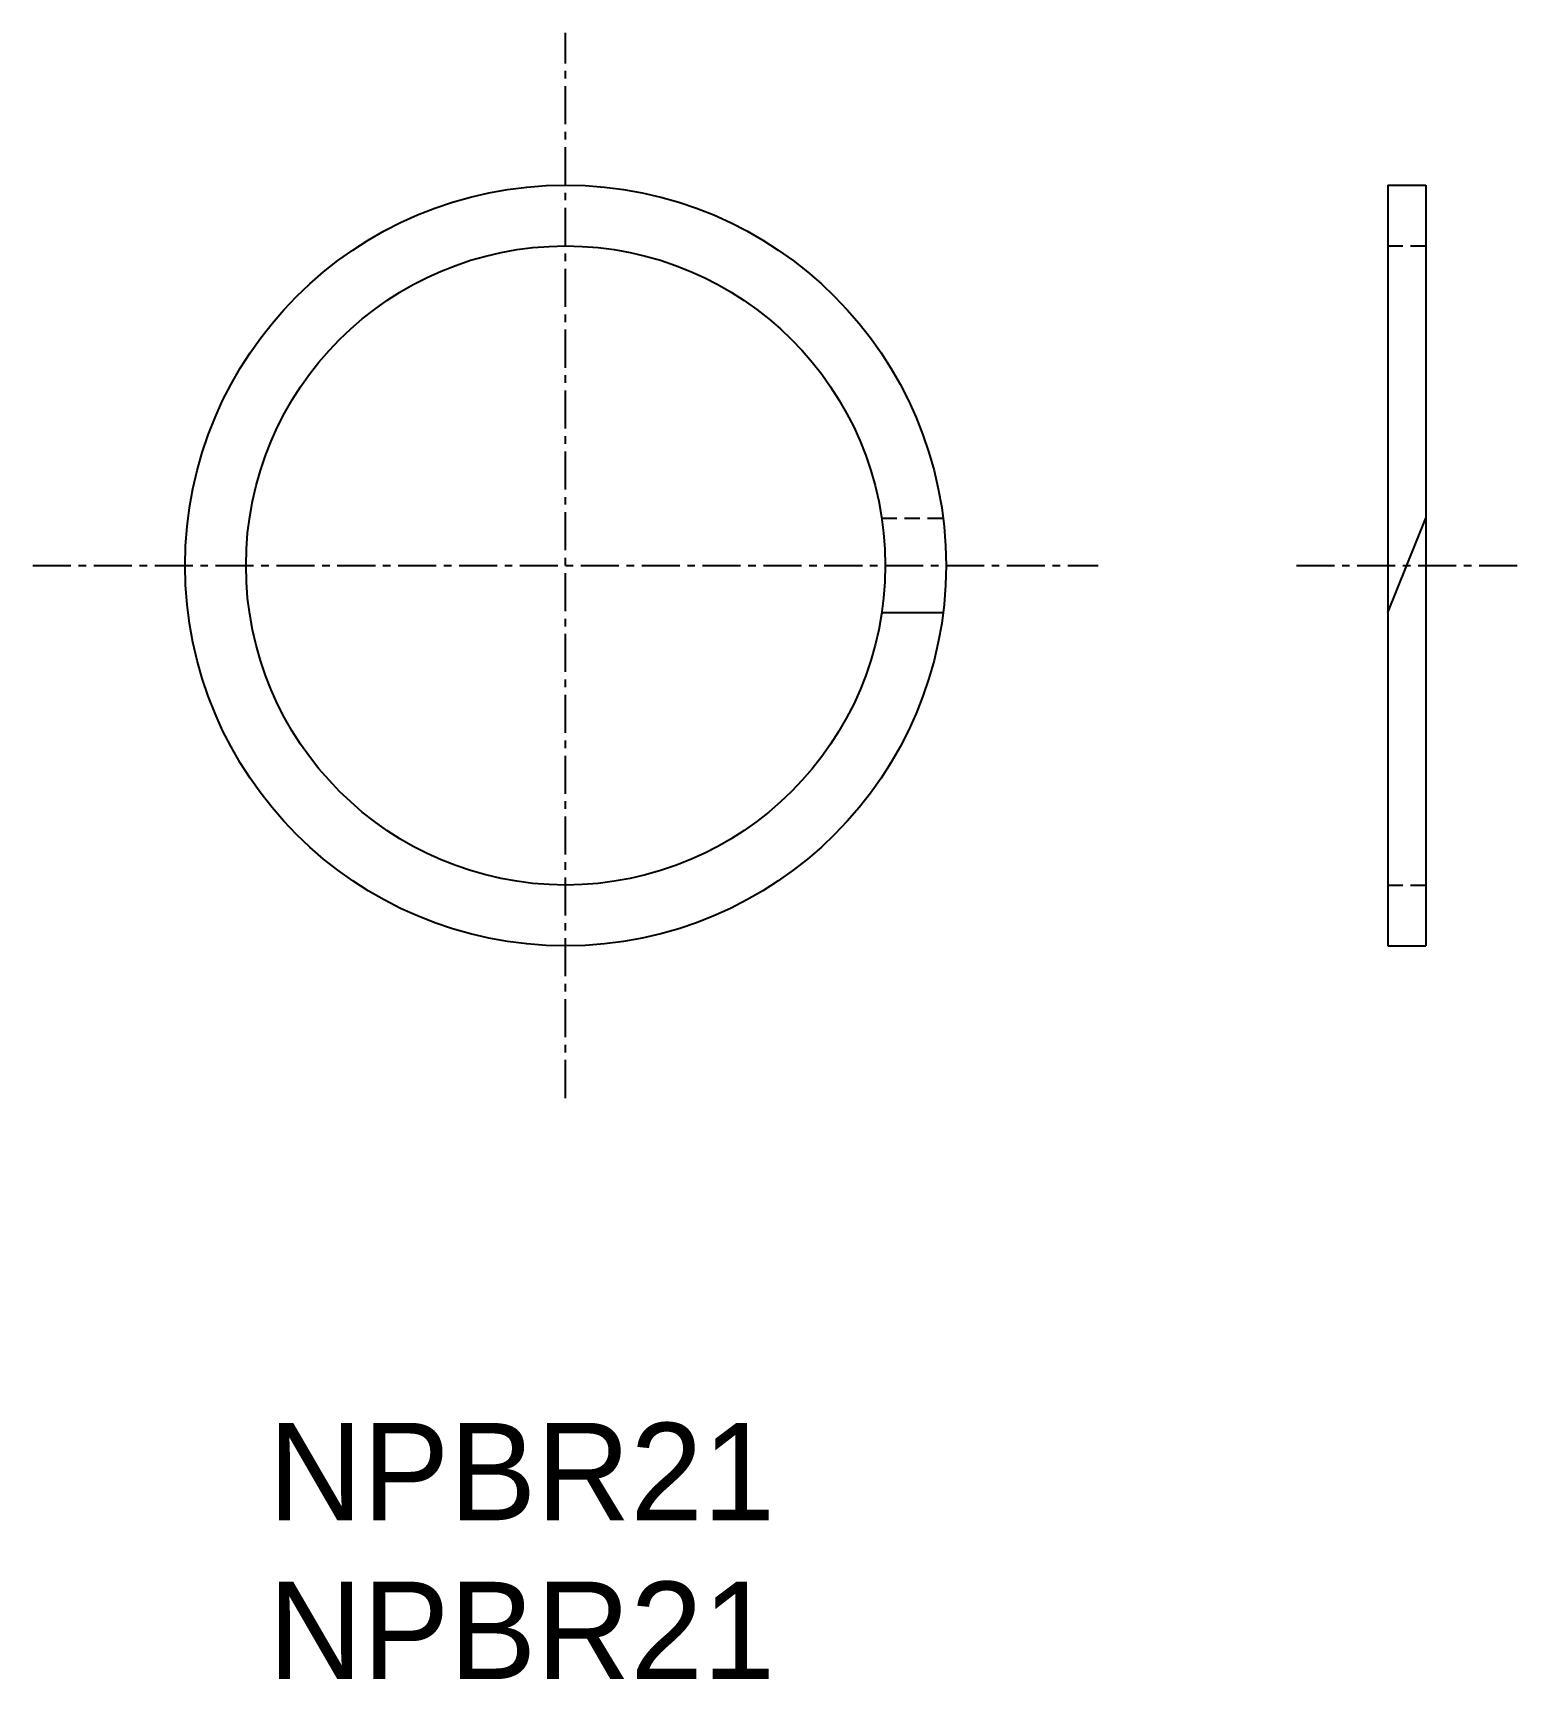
# Model space of a CAD drawing. Extents: x -316 to -267.2, y 65.4 to 119.4.
import ezdxf

# ---------------------------------------------------------------- set-up
doc = ezdxf.new("R2010")
doc.units = 0
doc.linetypes.add('CENTER', pattern=[2, 1.25, -0.25, 0.25, -0.25])
doc.linetypes.add('DASHED', pattern=[0.75, 0.5, -0.25])
doc.layers.get('0').update_dxf_attribs({"linetype": 'CONTINUOUS'})
doc.layers.add('CENTER', color=1, linetype='CENTER')

msp = doc.modelspace()

# ---------------------------------------------------------------- linework, layer by layer
at = {"color": 7, "linetype": 'CONTINUOUS'}
for p, q in [((-271.496, 114.445), (-271.496, 89.445)), ((-271.496, 114.445), (-270.246, 114.445)), ((-270.246, 114.445), (-270.246, 89.445)), ((-271.496, 100.401), (-270.246, 103.495)), ((-288.121, 100.401), (-286.102, 100.401)), ((-271.496, 89.445), (-270.246, 89.445))]:
    msp.add_line(p, q, dxfattribs=at)
at = {"color": 3, "linetype": 'DASHED'}
for p, q in [((-271.496, 112.445), (-270.246, 112.445)), ((-288.121, 103.495), (-286.103, 103.495)), ((-271.496, 91.445), (-270.246, 91.445))]:
    msp.add_line(p, q, dxfattribs=at)
at = {"color": 7, "linetype": 'CONTINUOUS'}
for radius in [12.5, 10.5]:
    msp.add_circle((-298.506, 101.945), radius, dxfattribs=at)
at = {"layer": 'CENTER', "color": 1, "linetype": 'CENTER'}
for p, q in [((-298.506, 84.445), (-298.506, 119.445)), ((-316.006, 101.945), (-281.006, 101.945)), ((-274.496, 101.945), (-267.246, 101.945))]:
    msp.add_line(p, q, dxfattribs=at)

# ---------------------------------------------------------------- texts
at = {"color": 7, "linetype": 'CONTINUOUS'}
for p in [(-308.269, 70.57), (-308.269, 65.351)]:
    msp.add_text('NPBR21', height=3.2, dxfattribs=at).set_placement(p)

doc.saveas('drawing.dxf')
